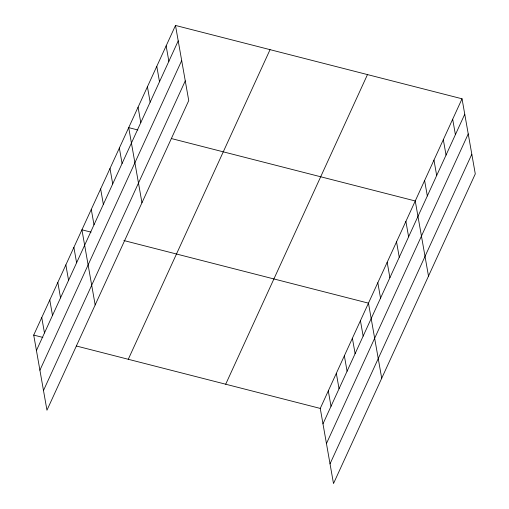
<?xml version="1.0" encoding="UTF-8"?>
<svg xmlns="http://www.w3.org/2000/svg" width="509" height="509" viewBox="0 0 509 509"><rect width="100%" height="100%" fill="white"/><g stroke="black" fill="none" stroke-linecap="round" stroke-linejoin="round"><path stroke-width="0.76" d="M175.497 25.45L188.744 100.578L46.962 410.209L33.715 335.081L175.497 25.45L462.038 98.791L475.285 173.919L333.503 483.55L320.256 408.422L462.038 98.791M36.432 350.504L178.22 40.873M39.906 370.208L181.694 60.577M43.488 390.505L185.27 80.874M128.274 359.284L270.056 49.653M225.697 384.219L367.479 74.588M322.973 423.844L464.755 114.213M326.447 443.549L468.229 133.918M330.029 463.845L471.811 154.214M137.863 129.973L128.707 127.625L141.954 202.754M171.412 138.556L415.249 200.972L428.495 276.094M91.073 232.149L81.924 229.807L95.17 304.936M123.865 240.541L368.459 303.148L381.712 378.276M33.715 335.081L42.864 337.422M76.42 346.012L320.256 408.422M452.679 119.227L455.402 134.65M443.32 139.663L446.043 155.086M433.967 160.1L436.684 175.522M424.608 180.536L427.325 195.959M405.889 221.409L408.612 236.831M396.536 241.845L399.253 257.268M387.177 262.275L389.894 277.698M377.818 282.711L380.541 298.134M360.429 320.695L363.146 336.118M352.393 338.243L355.11 353.666M344.358 355.785L347.081 371.207M336.322 373.332L339.045 388.755M328.292 390.88L331.009 406.303M166.138 45.886L168.861 61.309M156.785 66.323L159.502 81.745M147.425 86.759L150.142 102.182M138.066 107.195L140.789 122.618M119.354 148.062L122.071 163.484M109.995 168.498L112.712 183.921M100.636 188.934L103.359 204.357M91.276 209.371L94 224.793M73.888 247.355L76.605 262.778M65.852 264.896L68.569 280.319M57.816 282.444L60.539 297.867M49.787 299.992L52.503 315.415M41.751 317.533L44.468 332.956"/></g></svg>
